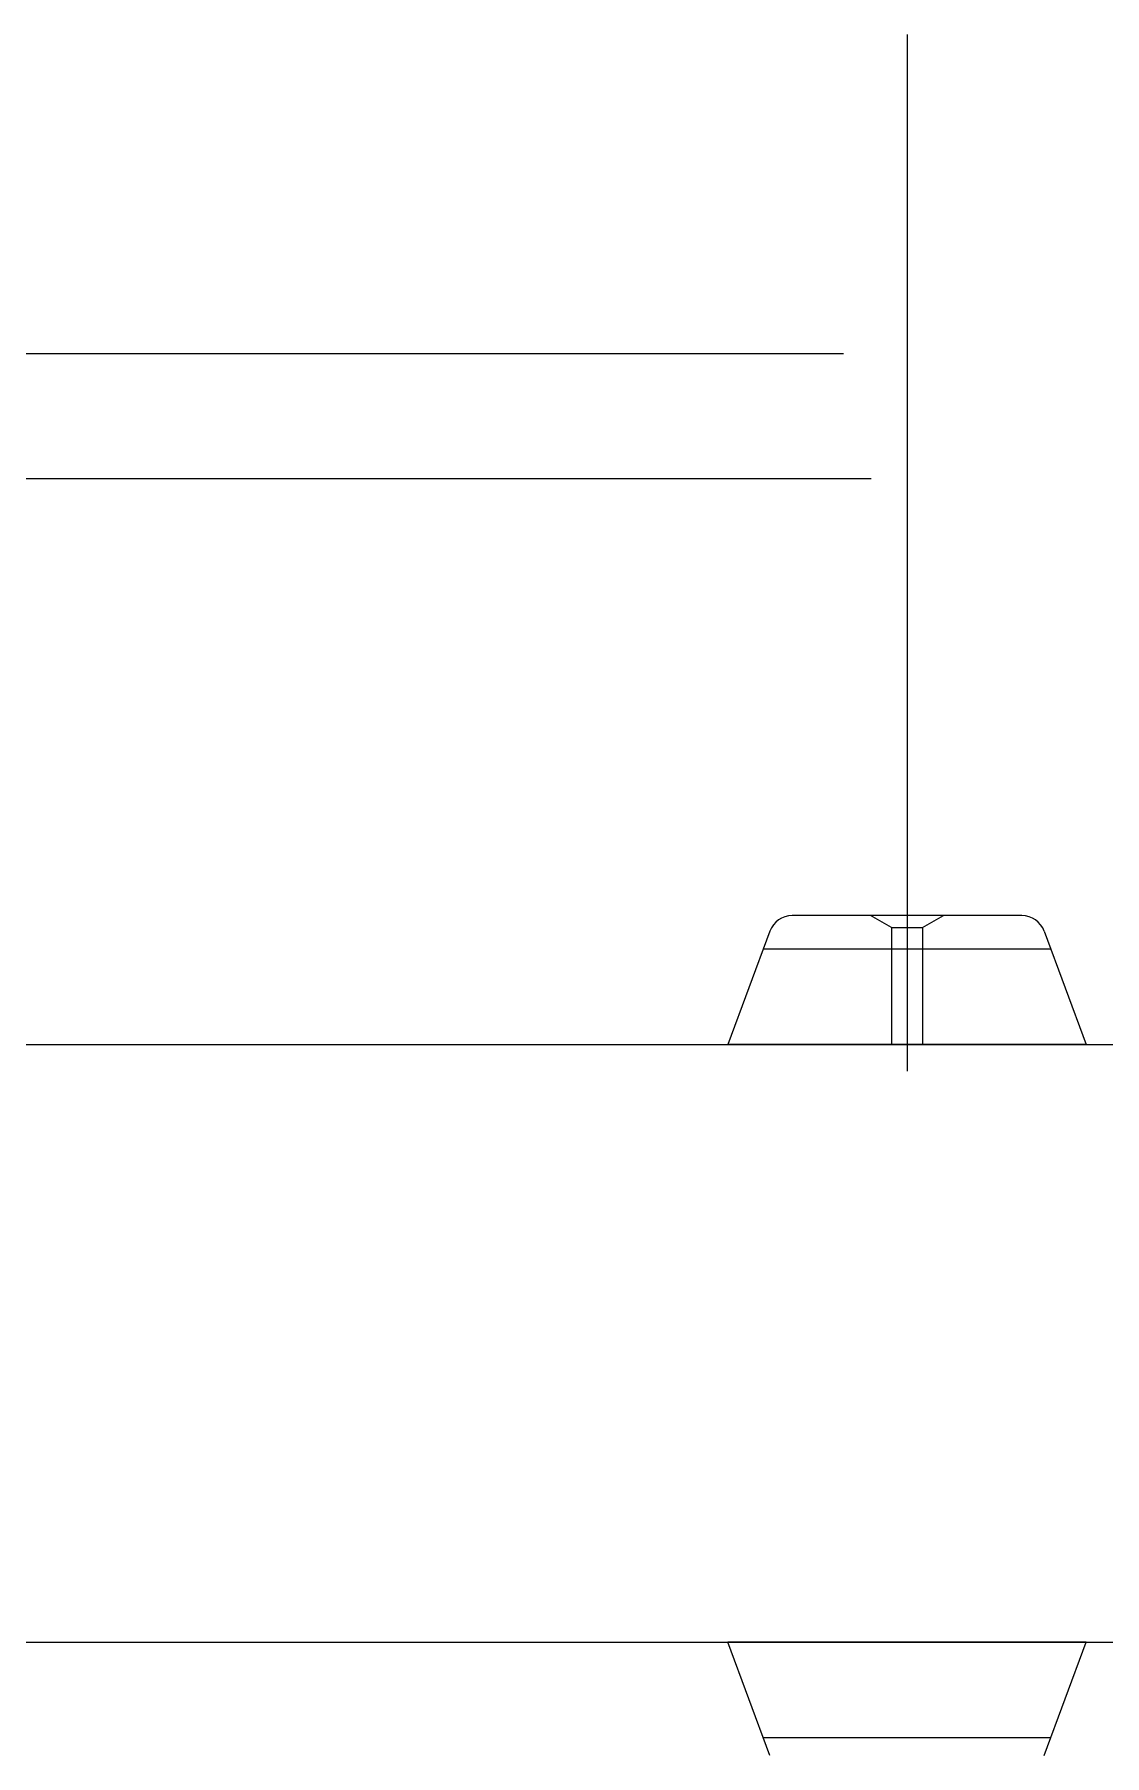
# Model space of a CAD drawing. Extents: x 152195838 to 160350639, y 364657247 to 370318102.
# Drawn here: x 157609132.1 to 157609356, y 364998001.7 to 364998361.7 of the extents above; entities that cross this region are included whole.
import ezdxf

# ---------------------------------------------------------------- set-up
doc = ezdxf.new("R2010")
doc.units = 0
doc.header["$MEASUREMENT"] = 0
doc.linetypes.add('HID', pattern=[2.3, 1.5, -0.8])
doc.layers.get('0').update_dxf_attribs({"linetype": 'CONTINUOUS'})
doc.layers.add('XR-PLAN$0$자동도어', color=4, linetype='CONTINUOUS')
doc.layers.add('㈜SE&C OPEN', color=9, linetype='HID')

# ---------------------------------------------------------------- blocks, each defined once
blk = doc.blocks.new('sa9w7er')
at = {"layer": 'XR-PLAN$0$자동도어', "linetype": 'Continuous'}
for p, q in [((1987973.42, 837653.57), (1987964.63, 837629.84)), ((1987973.42, 837653.57), (1987964.63, 837629.84)), ((1988030.84, 837653.57), (1988039.63, 837629.84)), ((1988030.84, 837653.57), (1988039.63, 837629.84)), ((1987972.04, 837649.84), (1988032.22, 837649.84)), ((1987972.04, 837649.84), (1988032.22, 837649.84)), ((1989165.38, 837629.84), (1987926.25, 837629.84)), ((1989165.38, 837629.84), (1987926.25, 837629.84)), ((1987964.63, 837629.84), (1988039.63, 837629.84)), ((1987964.63, 837629.84), (1988039.63, 837629.84)), ((1988002.13, 837293.5), (1988002.13, 837510.39)), ((1988002.13, 837293.5), (1988002.13, 837510.39)), ((1989137.93, 837504.84), (1987926.25, 837504.84)), ((1989137.93, 837504.84), (1987926.25, 837504.84)), ((1987964.63, 837504.84), (1988039.63, 837504.84)), ((1987973.42, 837481.1), (1987964.63, 837504.84)), ((1987964.63, 837504.84), (1988039.63, 837504.84)), ((1987973.42, 837481.1), (1987964.63, 837504.84)), ((1987998.88, 837480.37), (1987998.88, 837504.84)), ((1987998.88, 837480.37), (1987998.88, 837504.84)), ((1988005.38, 837480.37), (1988005.38, 837504.84)), ((1988005.38, 837480.37), (1988005.38, 837504.84)), ((1988030.84, 837481.1), (1988039.63, 837504.84)), ((1988030.84, 837481.1), (1988039.63, 837504.84)), ((1987972.04, 837484.84), (1988032.22, 837484.84)), ((1987972.04, 837484.84), (1988032.22, 837484.84)), ((1987998.88, 837480.37), (1987994.5, 837477.84)), ((1987998.88, 837480.37), (1987994.5, 837477.84)), ((1988005.38, 837480.37), (1987998.88, 837480.37)), ((1988005.38, 837480.37), (1987998.88, 837480.37)), ((1988005.38, 837480.37), (1988009.77, 837477.84)), ((1988005.38, 837480.37), (1988009.77, 837477.84)), ((1987978.11, 837477.84), (1988026.15, 837477.84)), ((1987978.11, 837477.84), (1988026.15, 837477.84))]:
    blk.add_line(p, q, dxfattribs=at)
for centre, start, end in [((1987978.11, 837482.84), 200.3231, 270), ((1987978.11, 837482.84), 200.3231, 270), ((1988026.15, 837482.84), 270, 339.6769), ((1988026.15, 837482.84), 270, 339.6769)]:
    blk.add_arc(centre, 5, start, end, dxfattribs=at)
at = {"layer": '㈜SE&C OPEN', "ltscale": 300}
for p, q in [((1990529.61, 837386.4), (1985221.29, 837386.4)), ((1990535.41, 837360.28), (1985215.49, 837360.28))]:
    blk.add_line(p, q, dxfattribs=at)

msp = doc.modelspace()

# ---------------------------------------------------------------- block references
at = {"linetype": 'Continuous', "ltscale": 5, "rotation": 180}
msp.add_blockref('sa9w7er', (159597316.7782, 365835655.2297), dxfattribs=at)

doc.saveas('drawing.dxf')
